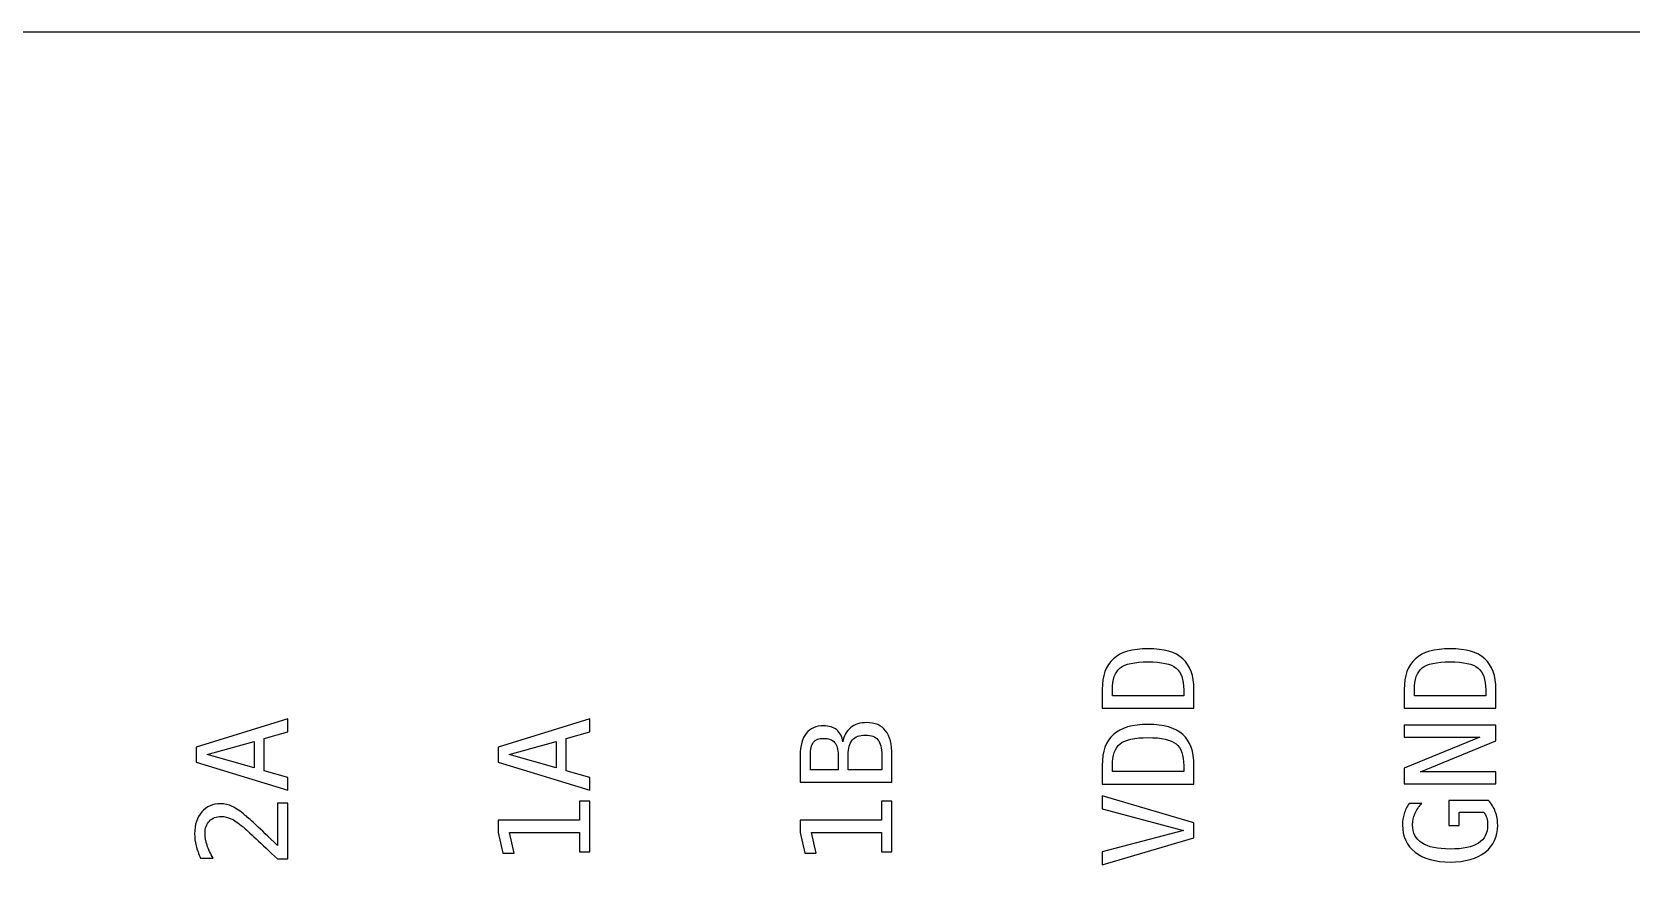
# Model space of a CAD drawing. Header units: centimetres. Extents: x -12.95 to -8.36, y -16.22 to -13.16.
# Drawn here: x -10.961 to -9.615, y -13.875 to -13.162 of the extents above; entities that cross this region are included whole.
import ezdxf

# ---------------------------------------------------------------- set-up
doc = ezdxf.new("R2010")
doc.units = ezdxf.units.CM
doc.header["$MEASUREMENT"] = 0
doc.layers.add('Layer 1', color=7, linetype='Continuous')

msp = doc.modelspace()

# ---------------------------------------------------------------- linework, layer by layer
at = {"layer": 'Layer 1', "color": 7}
msp.add_lwpolyline([(-12.95394, -16.22416), (-8.36022, -16.22416), (-8.36022, -13.16168), (-12.95394, -13.16168), (-12.95394, -16.22416)], close=True, dxfattribs=at)
at = {"layer": 'Layer 1'}
for points, knots in [([(-10.06069, -13.71451), (-10.06069, -13.70273), (-10.05755, -13.69405), (-10.05129, -13.68848), (-10.05129, -13.68848), (-10.04501, -13.68289), (-10.03527, -13.6801), (-10.02204, -13.6801), (-10.02204, -13.6801), (-10.00889, -13.6801), (-9.99917, -13.68289), (-9.99292, -13.68848), (-9.99292, -13.68848), (-9.98666, -13.69405), (-9.98354, -13.70273), (-9.98354, -13.71451), (-9.98354, -13.71451), (-9.98354, -13.71451), (-9.98354, -13.73018), (-9.98354, -13.73018), (-9.98354, -13.73018), (-9.98354, -13.73018), (-10.06069, -13.73018), (-10.06069, -13.73018), (-10.06069, -13.73018), (-10.06069, -13.73018), (-10.06069, -13.71451), (-10.06069, -13.71451)], [0, 0, 0, 0, 0.1428571, 0.1428571, 0.1428571, 0.1428571, 0.2857143, 0.2857143, 0.2857143, 0.2857143, 0.4285714, 0.4285714, 0.4285714, 0.4285714, 0.5714286, 0.5714286, 0.5714286, 0.5714286, 0.7142857, 0.7142857, 0.7142857, 0.7142857, 0.8571429, 0.8571429, 0.8571429, 0.8571429, 1, 1, 1, 1]), ([(-9.80669, -13.71451), (-9.80669, -13.70273), (-9.80355, -13.69405), (-9.79729, -13.68848), (-9.79729, -13.68848), (-9.79101, -13.68289), (-9.78127, -13.6801), (-9.76804, -13.6801), (-9.76804, -13.6801), (-9.75489, -13.6801), (-9.74517, -13.68289), (-9.73892, -13.68848), (-9.73892, -13.68848), (-9.73266, -13.69405), (-9.72954, -13.70273), (-9.72954, -13.71451), (-9.72954, -13.71451), (-9.72954, -13.71451), (-9.72954, -13.73018), (-9.72954, -13.73018), (-9.72954, -13.73018), (-9.72954, -13.73018), (-9.80669, -13.73018), (-9.80669, -13.73018), (-9.80669, -13.73018), (-9.80669, -13.73018), (-9.80669, -13.71451), (-9.80669, -13.71451)], [0, 0, 0, 0, 0.1428571, 0.1428571, 0.1428571, 0.1428571, 0.2857143, 0.2857143, 0.2857143, 0.2857143, 0.4285714, 0.4285714, 0.4285714, 0.4285714, 0.5714286, 0.5714286, 0.5714286, 0.5714286, 0.7142857, 0.7142857, 0.7142857, 0.7142857, 0.8571429, 0.8571429, 0.8571429, 0.8571429, 1, 1, 1, 1]), ([(-9.99211, -13.71473), (-9.99211, -13.70594), (-9.99428, -13.6998), (-9.9986, -13.69633), (-9.9986, -13.69633), (-10.00292, -13.69285), (-10.01074, -13.69111), (-10.02204, -13.69111), (-10.02204, -13.69111), (-10.03344, -13.69111), (-10.04131, -13.69284), (-10.04563, -13.69629), (-10.04563, -13.69629), (-10.04995, -13.69977), (-10.05212, -13.70591), (-10.05212, -13.71473), (-10.05212, -13.71473), (-10.05212, -13.71473), (-10.05212, -13.71968), (-10.05212, -13.71968), (-10.05212, -13.71968), (-10.05212, -13.71968), (-9.99211, -13.71968), (-9.99211, -13.71968), (-9.99211, -13.71968), (-9.99211, -13.71968), (-9.99211, -13.71473), (-9.99211, -13.71473)], [0, 0, 0, 0, 0.1428571, 0.1428571, 0.1428571, 0.1428571, 0.2857143, 0.2857143, 0.2857143, 0.2857143, 0.4285714, 0.4285714, 0.4285714, 0.4285714, 0.5714286, 0.5714286, 0.5714286, 0.5714286, 0.7142857, 0.7142857, 0.7142857, 0.7142857, 0.8571429, 0.8571429, 0.8571429, 0.8571429, 1, 1, 1, 1]), ([(-9.73811, -13.71473), (-9.73811, -13.70594), (-9.74028, -13.6998), (-9.7446, -13.69633), (-9.7446, -13.69633), (-9.74892, -13.69285), (-9.75674, -13.69111), (-9.76804, -13.69111), (-9.76804, -13.69111), (-9.77944, -13.69111), (-9.78731, -13.69284), (-9.79163, -13.69629), (-9.79163, -13.69629), (-9.79595, -13.69977), (-9.79812, -13.70591), (-9.79812, -13.71473), (-9.79812, -13.71473), (-9.79812, -13.71473), (-9.79812, -13.71968), (-9.79812, -13.71968), (-9.79812, -13.71968), (-9.79812, -13.71968), (-9.73811, -13.71968), (-9.73811, -13.71968), (-9.73811, -13.71968), (-9.73811, -13.71968), (-9.73811, -13.71473), (-9.73811, -13.71473)], [0, 0, 0, 0, 0.1428571, 0.1428571, 0.1428571, 0.1428571, 0.2857143, 0.2857143, 0.2857143, 0.2857143, 0.4285714, 0.4285714, 0.4285714, 0.4285714, 0.5714286, 0.5714286, 0.5714286, 0.5714286, 0.7142857, 0.7142857, 0.7142857, 0.7142857, 0.8571429, 0.8571429, 0.8571429, 0.8571429, 1, 1, 1, 1]), ([(-10.82269, -13.77544), (-10.82269, -13.77544), (-10.82269, -13.76277), (-10.82269, -13.76277), (-10.82269, -13.76277), (-10.82269, -13.76277), (-10.74554, -13.73916), (-10.74554, -13.73916), (-10.74554, -13.73916), (-10.74554, -13.73916), (-10.74554, -13.74995), (-10.74554, -13.74995), (-10.74554, -13.74995), (-10.74554, -13.74995), (-10.76563, -13.75565), (-10.76563, -13.75565), (-10.76563, -13.75565), (-10.76563, -13.75565), (-10.76563, -13.78267), (-10.76563, -13.78267), (-10.76563, -13.78267), (-10.76563, -13.78267), (-10.74554, -13.78826), (-10.74554, -13.78826), (-10.74554, -13.78826), (-10.74554, -13.78826), (-10.74554, -13.79906), (-10.74554, -13.79906), (-10.74554, -13.79906), (-10.74554, -13.79906), (-10.82269, -13.77544), (-10.82269, -13.77544)], [0, 0, 0, 0, 0.125, 0.125, 0.125, 0.125, 0.25, 0.25, 0.25, 0.25, 0.375, 0.375, 0.375, 0.375, 0.5, 0.5, 0.5, 0.5, 0.625, 0.625, 0.625, 0.625, 0.75, 0.75, 0.75, 0.75, 0.875, 0.875, 0.875, 0.875, 1, 1, 1, 1]), ([(-10.56869, -13.77544), (-10.56869, -13.77544), (-10.56869, -13.76277), (-10.56869, -13.76277), (-10.56869, -13.76277), (-10.56869, -13.76277), (-10.49154, -13.73916), (-10.49154, -13.73916), (-10.49154, -13.73916), (-10.49154, -13.73916), (-10.49154, -13.74995), (-10.49154, -13.74995), (-10.49154, -13.74995), (-10.49154, -13.74995), (-10.51163, -13.75565), (-10.51163, -13.75565), (-10.51163, -13.75565), (-10.51163, -13.75565), (-10.51163, -13.78267), (-10.51163, -13.78267), (-10.51163, -13.78267), (-10.51163, -13.78267), (-10.49154, -13.78826), (-10.49154, -13.78826), (-10.49154, -13.78826), (-10.49154, -13.78826), (-10.49154, -13.79906), (-10.49154, -13.79906), (-10.49154, -13.79906), (-10.49154, -13.79906), (-10.56869, -13.77544), (-10.56869, -13.77544)], [0, 0, 0, 0, 0.125, 0.125, 0.125, 0.125, 0.25, 0.25, 0.25, 0.25, 0.375, 0.375, 0.375, 0.375, 0.5, 0.5, 0.5, 0.5, 0.625, 0.625, 0.625, 0.625, 0.75, 0.75, 0.75, 0.75, 0.875, 0.875, 0.875, 0.875, 1, 1, 1, 1]), ([(-10.31469, -13.79239), (-10.31469, -13.79239), (-10.31469, -13.76955), (-10.31469, -13.76955), (-10.31469, -13.76955), (-10.31469, -13.76164), (-10.31298, -13.75558), (-10.30957, -13.75129), (-10.30957, -13.75129), (-10.30617, -13.74702), (-10.30134, -13.74489), (-10.29511, -13.74489), (-10.29511, -13.74489), (-10.29038, -13.74489), (-10.28666, -13.74602), (-10.28395, -13.74827), (-10.28395, -13.74827), (-10.28121, -13.75053), (-10.27952, -13.75392), (-10.27883, -13.75843), (-10.27883, -13.75843), (-10.27807, -13.75337), (-10.2759, -13.7494), (-10.27234, -13.74653), (-10.27234, -13.74653), (-10.26878, -13.74365), (-10.26424, -13.74221), (-10.25872, -13.74221), (-10.25872, -13.74221), (-10.25174, -13.74221), (-10.24645, -13.7445), (-10.24288, -13.74909), (-10.24288, -13.74909), (-10.23932, -13.75365), (-10.23754, -13.76048), (-10.23754, -13.76955), (-10.23754, -13.76955), (-10.23754, -13.76955), (-10.23754, -13.79239), (-10.23754, -13.79239), (-10.23754, -13.79239), (-10.23754, -13.79239), (-10.31469, -13.79239), (-10.31469, -13.79239)], [0, 0, 0, 0, 0.0909091, 0.0909091, 0.0909091, 0.0909091, 0.1818182, 0.1818182, 0.1818182, 0.1818182, 0.2727273, 0.2727273, 0.2727273, 0.2727273, 0.3636364, 0.3636364, 0.3636364, 0.3636364, 0.4545455, 0.4545455, 0.4545455, 0.4545455, 0.5454545, 0.5454545, 0.5454545, 0.5454545, 0.6363636, 0.6363636, 0.6363636, 0.6363636, 0.7272727, 0.7272727, 0.7272727, 0.7272727, 0.8181818, 0.8181818, 0.8181818, 0.8181818, 0.9090909, 0.9090909, 0.9090909, 0.9090909, 1, 1, 1, 1]), ([(-10.27439, -13.78189), (-10.27439, -13.78189), (-10.24611, -13.78189), (-10.24611, -13.78189), (-10.24611, -13.78189), (-10.24611, -13.78189), (-10.24611, -13.76955), (-10.24611, -13.76955), (-10.24611, -13.76955), (-10.24611, -13.76348), (-10.24717, -13.75916), (-10.24929, -13.75658), (-10.24929, -13.75658), (-10.2514, -13.75399), (-10.2549, -13.7527), (-10.25976, -13.7527), (-10.25976, -13.7527), (-10.26479, -13.7527), (-10.26848, -13.75406), (-10.27084, -13.75678), (-10.27084, -13.75678), (-10.2732, -13.75951), (-10.27439, -13.76376), (-10.27439, -13.76955), (-10.27439, -13.76955), (-10.27439, -13.76955), (-10.27439, -13.78189), (-10.27439, -13.78189)], [0, 0, 0, 0, 0.1428571, 0.1428571, 0.1428571, 0.1428571, 0.2857143, 0.2857143, 0.2857143, 0.2857143, 0.4285714, 0.4285714, 0.4285714, 0.4285714, 0.5714286, 0.5714286, 0.5714286, 0.5714286, 0.7142857, 0.7142857, 0.7142857, 0.7142857, 0.8571429, 0.8571429, 0.8571429, 0.8571429, 1, 1, 1, 1]), ([(-10.06069, -13.77822), (-10.06069, -13.76644), (-10.05755, -13.75776), (-10.05129, -13.75219), (-10.05129, -13.75219), (-10.04501, -13.7466), (-10.03527, -13.74381), (-10.02204, -13.74381), (-10.02204, -13.74381), (-10.00889, -13.74381), (-9.99917, -13.7466), (-9.99292, -13.75219), (-9.99292, -13.75219), (-9.98666, -13.75776), (-9.98354, -13.76644), (-9.98354, -13.77822), (-9.98354, -13.77822), (-9.98354, -13.77822), (-9.98354, -13.79389), (-9.98354, -13.79389), (-9.98354, -13.79389), (-9.98354, -13.79389), (-10.06069, -13.79389), (-10.06069, -13.79389), (-10.06069, -13.79389), (-10.06069, -13.79389), (-10.06069, -13.77822), (-10.06069, -13.77822)], [0, 0, 0, 0, 0.1428571, 0.1428571, 0.1428571, 0.1428571, 0.2857143, 0.2857143, 0.2857143, 0.2857143, 0.4285714, 0.4285714, 0.4285714, 0.4285714, 0.5714286, 0.5714286, 0.5714286, 0.5714286, 0.7142857, 0.7142857, 0.7142857, 0.7142857, 0.8571429, 0.8571429, 0.8571429, 0.8571429, 1, 1, 1, 1]), ([(-9.80669, -13.79378), (-9.80669, -13.79378), (-9.80669, -13.78055), (-9.80669, -13.78055), (-9.80669, -13.78055), (-9.80669, -13.78055), (-9.74317, -13.7545), (-9.74317, -13.7545), (-9.74317, -13.7545), (-9.74317, -13.7545), (-9.80669, -13.7545), (-9.80669, -13.7545), (-9.80669, -13.7545), (-9.80669, -13.7545), (-9.80669, -13.74443), (-9.80669, -13.74443), (-9.80669, -13.74443), (-9.80669, -13.74443), (-9.72954, -13.74443), (-9.72954, -13.74443), (-9.72954, -13.74443), (-9.72954, -13.74443), (-9.72954, -13.75766), (-9.72954, -13.75766), (-9.72954, -13.75766), (-9.72954, -13.75766), (-9.79306, -13.78371), (-9.79306, -13.78371), (-9.79306, -13.78371), (-9.79306, -13.78371), (-9.72954, -13.78371), (-9.72954, -13.78371), (-9.72954, -13.78371), (-9.72954, -13.78371), (-9.72954, -13.79378), (-9.72954, -13.79378), (-9.72954, -13.79378), (-9.72954, -13.79378), (-9.80669, -13.79378), (-9.80669, -13.79378)], [0, 0, 0, 0, 0.1, 0.1, 0.1, 0.1, 0.2, 0.2, 0.2, 0.2, 0.3, 0.3, 0.3, 0.3, 0.4, 0.4, 0.4, 0.4, 0.5, 0.5, 0.5, 0.5, 0.6, 0.6, 0.6, 0.6, 0.7, 0.7, 0.7, 0.7, 0.8, 0.8, 0.8, 0.8, 0.9, 0.9, 0.9, 0.9, 1, 1, 1, 1]), ([(-10.81348, -13.76912), (-10.81348, -13.76912), (-10.77401, -13.78015), (-10.77401, -13.78015), (-10.77401, -13.78015), (-10.77401, -13.78015), (-10.77401, -13.75812), (-10.77401, -13.75812), (-10.77401, -13.75812), (-10.77401, -13.75812), (-10.81348, -13.76912), (-10.81348, -13.76912)], [0, 0, 0, 0, 0.3333333, 0.3333333, 0.3333333, 0.3333333, 0.6666667, 0.6666667, 0.6666667, 0.6666667, 1, 1, 1, 1]), ([(-10.55948, -13.76912), (-10.55948, -13.76912), (-10.52001, -13.78015), (-10.52001, -13.78015), (-10.52001, -13.78015), (-10.52001, -13.78015), (-10.52001, -13.75812), (-10.52001, -13.75812), (-10.52001, -13.75812), (-10.52001, -13.75812), (-10.55948, -13.76912), (-10.55948, -13.76912)], [0, 0, 0, 0, 0.3333333, 0.3333333, 0.3333333, 0.3333333, 0.6666667, 0.6666667, 0.6666667, 0.6666667, 1, 1, 1, 1]), ([(-10.30612, -13.78189), (-10.30612, -13.78189), (-10.28285, -13.78189), (-10.28285, -13.78189), (-10.28285, -13.78189), (-10.28285, -13.78189), (-10.28285, -13.76976), (-10.28285, -13.76976), (-10.28285, -13.76976), (-10.28285, -13.76471), (-10.28382, -13.76108), (-10.28575, -13.75882), (-10.28575, -13.75882), (-10.28769, -13.75656), (-10.29079, -13.75544), (-10.29511, -13.75544), (-10.29511, -13.75544), (-10.29899, -13.75544), (-10.30181, -13.75655), (-10.30353, -13.75877), (-10.30353, -13.75877), (-10.30525, -13.76099), (-10.30612, -13.76464), (-10.30612, -13.76976), (-10.30612, -13.76976), (-10.30612, -13.76976), (-10.30612, -13.78189), (-10.30612, -13.78189)], [0, 0, 0, 0, 0.1428571, 0.1428571, 0.1428571, 0.1428571, 0.2857143, 0.2857143, 0.2857143, 0.2857143, 0.4285714, 0.4285714, 0.4285714, 0.4285714, 0.5714286, 0.5714286, 0.5714286, 0.5714286, 0.7142857, 0.7142857, 0.7142857, 0.7142857, 0.8571429, 0.8571429, 0.8571429, 0.8571429, 1, 1, 1, 1]), ([(-9.99211, -13.77844), (-9.99211, -13.76965), (-9.99428, -13.76351), (-9.9986, -13.76004), (-9.9986, -13.76004), (-10.00292, -13.75656), (-10.01074, -13.75482), (-10.02204, -13.75482), (-10.02204, -13.75482), (-10.03344, -13.75482), (-10.04131, -13.75655), (-10.04563, -13.76), (-10.04563, -13.76), (-10.04995, -13.76348), (-10.05212, -13.76962), (-10.05212, -13.77844), (-10.05212, -13.77844), (-10.05212, -13.77844), (-10.05212, -13.78339), (-10.05212, -13.78339), (-10.05212, -13.78339), (-10.05212, -13.78339), (-9.99211, -13.78339), (-9.99211, -13.78339), (-9.99211, -13.78339), (-9.99211, -13.78339), (-9.99211, -13.77844), (-9.99211, -13.77844)], [0, 0, 0, 0, 0.1428571, 0.1428571, 0.1428571, 0.1428571, 0.2857143, 0.2857143, 0.2857143, 0.2857143, 0.4285714, 0.4285714, 0.4285714, 0.4285714, 0.5714286, 0.5714286, 0.5714286, 0.5714286, 0.7142857, 0.7142857, 0.7142857, 0.7142857, 0.8571429, 0.8571429, 0.8571429, 0.8571429, 1, 1, 1, 1]), ([(-9.99232, -13.83283), (-9.99232, -13.83283), (-10.06069, -13.8147), (-10.06069, -13.8147), (-10.06069, -13.8147), (-10.06069, -13.8147), (-10.06069, -13.80391), (-10.06069, -13.80391), (-10.06069, -13.80391), (-10.06069, -13.80391), (-9.98354, -13.82648), (-9.98354, -13.82648), (-9.98354, -13.82648), (-9.98354, -13.82648), (-9.98354, -13.83915), (-9.98354, -13.83915), (-9.98354, -13.83915), (-9.98354, -13.83915), (-10.06069, -13.86172), (-10.06069, -13.86172), (-10.06069, -13.86172), (-10.06069, -13.86172), (-10.06069, -13.85093), (-10.06069, -13.85093), (-10.06069, -13.85093), (-10.06069, -13.85093), (-9.99232, -13.83283), (-9.99232, -13.83283)], [0, 0, 0, 0, 0.1428571, 0.1428571, 0.1428571, 0.1428571, 0.2857143, 0.2857143, 0.2857143, 0.2857143, 0.4285714, 0.4285714, 0.4285714, 0.4285714, 0.5714286, 0.5714286, 0.5714286, 0.5714286, 0.7142857, 0.7142857, 0.7142857, 0.7142857, 0.8571429, 0.8571429, 0.8571429, 0.8571429, 1, 1, 1, 1]), ([(-10.75432, -13.84539), (-10.75432, -13.84539), (-10.75432, -13.80996), (-10.75432, -13.80996), (-10.75432, -13.80996), (-10.75432, -13.80996), (-10.74554, -13.80996), (-10.74554, -13.80996), (-10.74554, -13.80996), (-10.74554, -13.80996), (-10.74554, -13.85682), (-10.74554, -13.85682), (-10.74554, -13.85682), (-10.74554, -13.85682), (-10.75432, -13.85682), (-10.75432, -13.85682), (-10.75432, -13.85682), (-10.76111, -13.85038), (-10.76711, -13.84474), (-10.77231, -13.83992), (-10.77231, -13.83992), (-10.7775, -13.83509), (-10.78117, -13.83177), (-10.78332, -13.82994), (-10.78332, -13.82994), (-10.78752, -13.8265), (-10.79092, -13.82417), (-10.79352, -13.82297), (-10.79352, -13.82297), (-10.79613, -13.82176), (-10.79877, -13.82116), (-10.80151, -13.82116), (-10.80151, -13.82116), (-10.80581, -13.82116), (-10.80918, -13.82243), (-10.81163, -13.82495), (-10.81163, -13.82495), (-10.81408, -13.82749), (-10.8153, -13.83096), (-10.8153, -13.83537), (-10.8153, -13.83537), (-10.8153, -13.83851), (-10.81474, -13.84179), (-10.81359, -13.84525), (-10.81359, -13.84525), (-10.81246, -13.84869), (-10.81073, -13.85234), (-10.80842, -13.8562), (-10.80842, -13.8562), (-10.80842, -13.8562), (-10.81897, -13.8562), (-10.81897, -13.8562), (-10.81897, -13.8562), (-10.82066, -13.85266), (-10.82193, -13.84917), (-10.8228, -13.84574), (-10.8228, -13.84574), (-10.82366, -13.8423), (-10.82408, -13.83892), (-10.82408, -13.83558), (-10.82408, -13.83558), (-10.82408, -13.82804), (-10.82207, -13.82197), (-10.81807, -13.81736), (-10.81807, -13.81736), (-10.81405, -13.81276), (-10.80879, -13.81047), (-10.80228, -13.81047), (-10.80228, -13.81047), (-10.79897, -13.81047), (-10.79567, -13.81123), (-10.79235, -13.81276), (-10.79235, -13.81276), (-10.78905, -13.81429), (-10.7854, -13.81678), (-10.7814, -13.82024), (-10.7814, -13.82024), (-10.77916, -13.82216), (-10.77605, -13.82497), (-10.7721, -13.82863), (-10.7721, -13.82863), (-10.76813, -13.8323), (-10.76221, -13.8379), (-10.75432, -13.84539)], [0, 0, 0, 0, 0.047619, 0.047619, 0.047619, 0.047619, 0.0952381, 0.0952381, 0.0952381, 0.0952381, 0.1428571, 0.1428571, 0.1428571, 0.1428571, 0.1904762, 0.1904762, 0.1904762, 0.1904762, 0.2380952, 0.2380952, 0.2380952, 0.2380952, 0.2857143, 0.2857143, 0.2857143, 0.2857143, 0.3333333, 0.3333333, 0.3333333, 0.3333333, 0.3809524, 0.3809524, 0.3809524, 0.3809524, 0.4285714, 0.4285714, 0.4285714, 0.4285714, 0.4761905, 0.4761905, 0.4761905, 0.4761905, 0.5238095, 0.5238095, 0.5238095, 0.5238095, 0.5714286, 0.5714286, 0.5714286, 0.5714286, 0.6190476, 0.6190476, 0.6190476, 0.6190476, 0.6666667, 0.6666667, 0.6666667, 0.6666667, 0.7142857, 0.7142857, 0.7142857, 0.7142857, 0.7619048, 0.7619048, 0.7619048, 0.7619048, 0.8095238, 0.8095238, 0.8095238, 0.8095238, 0.8571429, 0.8571429, 0.8571429, 0.8571429, 0.9047619, 0.9047619, 0.9047619, 0.9047619, 0.952381, 0.952381, 0.952381, 0.952381, 1, 1, 1, 1]), ([(-10.50032, -13.85072), (-10.50032, -13.85072), (-10.50032, -13.83449), (-10.50032, -13.83449), (-10.50032, -13.83449), (-10.50032, -13.83449), (-10.55929, -13.83449), (-10.55929, -13.83449), (-10.55929, -13.83449), (-10.55929, -13.83449), (-10.55536, -13.85195), (-10.55536, -13.85195), (-10.55536, -13.85195), (-10.55536, -13.85195), (-10.56486, -13.85195), (-10.56486, -13.85195), (-10.56486, -13.85195), (-10.56486, -13.85195), (-10.56869, -13.8346), (-10.56869, -13.8346), (-10.56869, -13.8346), (-10.56869, -13.8346), (-10.56869, -13.82415), (-10.56869, -13.82415), (-10.56869, -13.82415), (-10.56869, -13.82415), (-10.50032, -13.82415), (-10.50032, -13.82415), (-10.50032, -13.82415), (-10.50032, -13.82415), (-10.50032, -13.80814), (-10.50032, -13.80814), (-10.50032, -13.80814), (-10.50032, -13.80814), (-10.49154, -13.80814), (-10.49154, -13.80814), (-10.49154, -13.80814), (-10.49154, -13.80814), (-10.49154, -13.85072), (-10.49154, -13.85072), (-10.49154, -13.85072), (-10.49154, -13.85072), (-10.50032, -13.85072), (-10.50032, -13.85072)], [0, 0, 0, 0, 0.0909091, 0.0909091, 0.0909091, 0.0909091, 0.1818182, 0.1818182, 0.1818182, 0.1818182, 0.2727273, 0.2727273, 0.2727273, 0.2727273, 0.3636364, 0.3636364, 0.3636364, 0.3636364, 0.4545455, 0.4545455, 0.4545455, 0.4545455, 0.5454545, 0.5454545, 0.5454545, 0.5454545, 0.6363636, 0.6363636, 0.6363636, 0.6363636, 0.7272727, 0.7272727, 0.7272727, 0.7272727, 0.8181818, 0.8181818, 0.8181818, 0.8181818, 0.9090909, 0.9090909, 0.9090909, 0.9090909, 1, 1, 1, 1]), ([(-10.24632, -13.85072), (-10.24632, -13.85072), (-10.24632, -13.83449), (-10.24632, -13.83449), (-10.24632, -13.83449), (-10.24632, -13.83449), (-10.30529, -13.83449), (-10.30529, -13.83449), (-10.30529, -13.83449), (-10.30529, -13.83449), (-10.30136, -13.85195), (-10.30136, -13.85195), (-10.30136, -13.85195), (-10.30136, -13.85195), (-10.31086, -13.85195), (-10.31086, -13.85195), (-10.31086, -13.85195), (-10.31086, -13.85195), (-10.31469, -13.8346), (-10.31469, -13.8346), (-10.31469, -13.8346), (-10.31469, -13.8346), (-10.31469, -13.82415), (-10.31469, -13.82415), (-10.31469, -13.82415), (-10.31469, -13.82415), (-10.24632, -13.82415), (-10.24632, -13.82415), (-10.24632, -13.82415), (-10.24632, -13.82415), (-10.24632, -13.80814), (-10.24632, -13.80814), (-10.24632, -13.80814), (-10.24632, -13.80814), (-10.23754, -13.80814), (-10.23754, -13.80814), (-10.23754, -13.80814), (-10.23754, -13.80814), (-10.23754, -13.85072), (-10.23754, -13.85072), (-10.23754, -13.85072), (-10.23754, -13.85072), (-10.24632, -13.85072), (-10.24632, -13.85072)], [0, 0, 0, 0, 0.0909091, 0.0909091, 0.0909091, 0.0909091, 0.1818182, 0.1818182, 0.1818182, 0.1818182, 0.2727273, 0.2727273, 0.2727273, 0.2727273, 0.3636364, 0.3636364, 0.3636364, 0.3636364, 0.4545455, 0.4545455, 0.4545455, 0.4545455, 0.5454545, 0.5454545, 0.5454545, 0.5454545, 0.6363636, 0.6363636, 0.6363636, 0.6363636, 0.7272727, 0.7272727, 0.7272727, 0.7272727, 0.8181818, 0.8181818, 0.8181818, 0.8181818, 0.9090909, 0.9090909, 0.9090909, 0.9090909, 1, 1, 1, 1]), ([(-9.73589, -13.80761), (-9.73331, -13.8104), (-9.73136, -13.81354), (-9.73003, -13.81705), (-9.73003, -13.81705), (-9.72871, -13.82054), (-9.72804, -13.82431), (-9.72804, -13.82839), (-9.72804, -13.82839), (-9.72804, -13.83818), (-9.73155, -13.84578), (-9.73855, -13.85123), (-9.73855, -13.85123), (-9.74557, -13.85668), (-9.7554, -13.8594), (-9.76804, -13.8594), (-9.76804, -13.8594), (-9.78064, -13.8594), (-9.79046, -13.85664), (-9.79752, -13.85112), (-9.79752, -13.85112), (-9.80456, -13.84562), (-9.80808, -13.83795), (-9.80808, -13.82812), (-9.80808, -13.82812), (-9.80808, -13.82488), (-9.80762, -13.82179), (-9.80671, -13.81881), (-9.80671, -13.81881), (-9.80581, -13.81585), (-9.80441, -13.81299), (-9.80256, -13.81024), (-9.80256, -13.81024), (-9.80256, -13.81024), (-9.79187, -13.81024), (-9.79187, -13.81024), (-9.79187, -13.81024), (-9.79452, -13.81302), (-9.79648, -13.81588), (-9.79773, -13.81883), (-9.79773, -13.81883), (-9.79898, -13.82176), (-9.79962, -13.82486), (-9.79962, -13.82812), (-9.79962, -13.82812), (-9.79962, -13.83491), (-9.79699, -13.84001), (-9.79173, -13.8434), (-9.79173, -13.8434), (-9.78648, -13.8468), (-9.77857, -13.8485), (-9.76804, -13.8485), (-9.76804, -13.8485), (-9.75732, -13.8485), (-9.74938, -13.84686), (-9.74423, -13.84356), (-9.74423, -13.84356), (-9.73908, -13.84026), (-9.73651, -13.83521), (-9.73651, -13.82839), (-9.73651, -13.82839), (-9.73651, -13.82608), (-9.73677, -13.82405), (-9.7373, -13.8223), (-9.7373, -13.8223), (-9.73785, -13.82057), (-9.73868, -13.81899), (-9.73982, -13.81758), (-9.73982, -13.81758), (-9.73982, -13.81758), (-9.76055, -13.81758), (-9.76055, -13.81758), (-9.76055, -13.81758), (-9.76055, -13.81758), (-9.76055, -13.82879), (-9.76055, -13.82879), (-9.76055, -13.82879), (-9.76055, -13.82879), (-9.76912, -13.82879), (-9.76912, -13.82879), (-9.76912, -13.82879), (-9.76912, -13.82879), (-9.76912, -13.80761), (-9.76912, -13.80761), (-9.76912, -13.80761), (-9.76912, -13.80761), (-9.73589, -13.80761), (-9.73589, -13.80761)], [0, 0, 0, 0, 0.0454545, 0.0454545, 0.0454545, 0.0454545, 0.0909091, 0.0909091, 0.0909091, 0.0909091, 0.1363636, 0.1363636, 0.1363636, 0.1363636, 0.1818182, 0.1818182, 0.1818182, 0.1818182, 0.2272727, 0.2272727, 0.2272727, 0.2272727, 0.2727273, 0.2727273, 0.2727273, 0.2727273, 0.3181818, 0.3181818, 0.3181818, 0.3181818, 0.3636364, 0.3636364, 0.3636364, 0.3636364, 0.4090909, 0.4090909, 0.4090909, 0.4090909, 0.4545455, 0.4545455, 0.4545455, 0.4545455, 0.5, 0.5, 0.5, 0.5, 0.5454545, 0.5454545, 0.5454545, 0.5454545, 0.5909091, 0.5909091, 0.5909091, 0.5909091, 0.6363636, 0.6363636, 0.6363636, 0.6363636, 0.6818182, 0.6818182, 0.6818182, 0.6818182, 0.7272727, 0.7272727, 0.7272727, 0.7272727, 0.7727273, 0.7727273, 0.7727273, 0.7727273, 0.8181818, 0.8181818, 0.8181818, 0.8181818, 0.8636364, 0.8636364, 0.8636364, 0.8636364, 0.9090909, 0.9090909, 0.9090909, 0.9090909, 0.9545455, 0.9545455, 0.9545455, 0.9545455, 1, 1, 1, 1])]:
    msp.add_open_spline(points, degree=3, knots=knots, dxfattribs=at)

doc.saveas('drawing.dxf')
